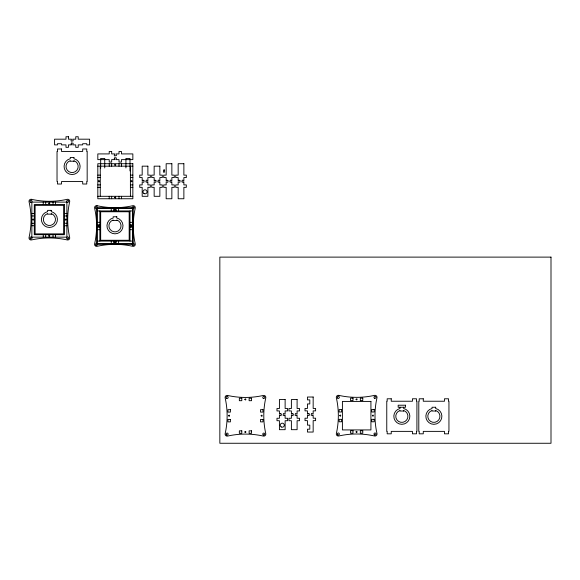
<?xml version="1.0" encoding="UTF-8"?>
<svg xmlns="http://www.w3.org/2000/svg" width="580" height="580" viewBox="0 0 580 580"><rect width="100%" height="100%" fill="white"/><g stroke="black" fill="none" stroke-linecap="round" stroke-linejoin="round"><path stroke-width="0.87" d="M97.817 166.163L132.849 166.163M97.817 175.124L100.26 175.124M130.406 175.124L132.849 175.124M97.817 177.567L100.26 177.567M130.406 177.567L132.849 177.567M97.817 184.904L100.26 184.904M130.406 184.904L132.849 184.904M97.817 187.347L100.26 187.347M130.406 187.347L132.849 187.347M97.817 196.308L132.849 196.308M97.411 210.946L132.436 210.946M31.849 213.52L34.292 213.52M64.438 213.52L66.881 213.52M31.849 215.963L34.292 215.963M64.438 215.963L66.881 215.963M97.411 222.35L99.854 222.35M129.993 222.35L132.436 222.35M31.849 223.293L34.292 223.293M64.438 223.293L66.881 223.293M97.411 224.793L99.854 224.793M129.993 224.793L132.436 224.793M31.849 225.736L34.292 225.736M64.438 225.736L66.881 225.736M97.411 226.012L99.854 226.012M129.993 226.012L132.436 226.012M97.411 227.237L99.854 227.237M129.993 227.237L132.436 227.237M97.411 229.68L99.854 229.68M129.993 229.68L132.436 229.68M97.411 241.084L132.436 241.084M403.651 407.254L403.651 408.494A8.018 8.018 0 0 1 408.458 420.826A8.018 8.018 0 0 1 395.219 420.826A8.018 8.018 0 0 1 400.026 408.494L400.026 407.254M130.406 166.163L130.406 196.308M129.993 170.933L129.993 158.456L125.925 158.456L125.925 167.946M129.993 210.946L129.993 241.084M121.445 163.719L121.445 166.163M121.445 196.308L121.445 198.751M119.001 163.719L119.001 166.163M119.001 196.308L119.001 198.751M118.588 208.495L118.588 210.946M118.588 241.084L118.588 243.527M116.145 208.495L116.145 210.946M116.145 241.084L116.145 243.527M114.927 208.495L114.927 210.946M114.927 241.084L114.927 243.527M113.702 208.495L113.702 210.946M113.702 241.084L113.702 243.527M111.665 163.719L111.665 166.163M111.665 196.308L111.665 198.751M111.258 208.495L111.258 210.946M111.258 241.084L111.258 243.527M109.221 163.719L109.221 166.163M109.221 196.308L109.221 198.751M104.741 167.946L104.741 158.456L100.666 158.456L100.666 168.287M100.26 166.163L100.26 196.308M99.854 210.946L99.854 241.084M55.477 202.115L55.477 204.559M55.477 234.697L55.477 237.148M53.034 202.115L53.034 204.559M53.034 234.697L53.034 237.148M45.704 202.115L45.704 204.559M45.704 234.697L45.704 237.148M43.253 202.115L43.253 204.559M43.253 234.697L43.253 237.148M32.465 219.588C33.85 221.632 33.785 217.536 32.465 219.544M48.756 203.29C50.018 205.385 50.134 201.296 48.764 203.246M48.756 235.879C50.047 237.981 50.105 233.841 48.756 235.879M65.047 219.588C66.135 221.712 66.715 217.645 65.054 219.544M98.426 181.192C99.796 183.258 99.724 179.14 98.433 181.149M98.02 225.968C99.325 228.02 99.354 224.076 98.034 225.881M114.724 164.901C115.913 167.018 116.268 162.85 114.724 164.901M114.318 209.677C115.579 211.78 115.732 207.633 114.318 209.677M114.724 197.483C116.065 199.571 115.978 195.445 114.724 197.439M114.318 242.266C115.55 244.339 115.812 240.272 114.318 242.222M131.015 181.192C132.247 183.294 132.443 179.191 131.022 181.149M130.609 225.968C131.725 228.049 132.196 224.141 130.623 225.881M228.556 415.722C229.738 417.825 230.1 413.736 228.563 415.679M244.847 399.432C246.282 401.425 246.108 397.445 244.862 399.345M244.847 432.013C246.058 434.115 246.34 430.034 244.854 431.97M261.145 415.722C262.349 417.817 262.646 413.743 261.145 415.679M339.764 415.628C341.018 417.723 341.142 413.634 339.771 415.584M356.055 399.337C357.28 401.396 357.592 397.387 356.062 399.294M356.055 431.919C357.2 434.058 357.599 429.925 356.062 431.875M372.353 415.628C373.52 417.745 373.897 413.62 372.353 415.584M68.433 136.735L65.989 136.735L65.989 139.185L54.585 139.185L54.585 144.884L57.434 144.884L57.434 143.717L61.509 143.717L61.509 144.884L65.989 144.884L65.989 147.327L68.433 147.327L68.433 144.884L71.485 144.884L71.485 144.174L70.985 144.174L71.485 142.847L73.21 143.253L72.71 144.884L75.763 144.884L75.763 147.327L78.206 147.327L78.206 144.884L82.686 144.884L82.686 143.717L86.761 143.717L86.761 144.884L89.61 144.884L89.61 139.185L78.206 139.185L78.206 136.735L75.763 136.735L75.763 139.185L72.71 139.185L73.21 140.809L71.485 141.215L70.985 140.809L71.485 139.185L68.433 139.185L68.433 136.735M61.509 148.987L57.434 148.987L57.434 151.431L57.028 151.431L57.028 181.569L57.434 181.569L57.434 184.012L61.509 184.012L61.509 181.569L82.686 181.569L82.686 184.012L86.761 184.012L86.761 181.569L87.167 181.569L87.167 151.431L86.761 151.431L86.761 148.987L82.686 148.987L82.686 151.431L61.509 151.431L61.509 148.987M111.665 151.474L109.221 151.474L109.221 153.917L97.817 153.917L97.817 159.623L109.221 159.623L109.221 162.066L111.665 162.066L111.665 159.623L114.724 159.623L114.724 158.905L114.224 158.905L114.724 157.586L116.442 157.992L115.942 159.623L119.001 159.623L119.001 162.066L121.445 162.066L121.445 159.623L132.849 159.623L132.849 153.917L121.445 153.917L121.445 151.474L119.001 151.474L119.001 153.917L115.942 153.917L116.442 155.549L114.724 155.955L114.224 155.549L114.724 153.917L111.665 153.917L111.665 151.474M73.906 157.448L70.289 157.448L70.289 158.688A8.018 8.018 0 0 0 65.475 171.028A8.018 8.018 0 0 0 78.721 171.028A8.018 8.018 0 0 0 73.906 158.688L73.906 157.448M73.906 161.218L70.289 161.218L70.289 160.696A6.076 6.076 0 0 0 67.164 170.056A6.076 6.076 0 0 0 77.031 170.056A6.076 6.076 0 0 0 73.906 160.696L73.906 161.218M132.849 163.719L97.817 163.719L97.817 198.751L132.849 198.751L132.849 163.719M171.861 163.719L166.163 163.719L166.163 175.124L163.719 175.124L163.719 177.567L166.163 177.567L166.163 180.626L166.873 180.626L166.873 180.126L168.2 180.626L167.787 182.345L166.163 181.844L166.163 184.904L163.719 184.904L163.719 187.347L166.163 187.347L166.163 198.751L171.861 198.751L171.861 187.347L174.304 187.347L174.304 184.904L171.861 184.904L171.861 181.844L171.151 181.844L171.151 182.345L169.824 181.844L170.23 180.126L171.861 180.626L171.861 177.567L174.304 177.567L174.304 175.124L171.861 175.124L171.861 163.719M183.875 163.719L178.169 163.719L178.169 175.124L175.725 175.124L175.725 177.567L178.169 177.567L178.169 180.626L178.879 180.626L178.879 180.126L180.206 180.626L179.8 182.345L178.169 181.844L178.169 184.904L175.725 184.904L175.725 187.347L178.169 187.347L178.169 198.751L183.875 198.751L183.875 187.347L186.318 187.347L186.318 184.904L183.875 184.904L183.875 181.844L183.157 181.844L183.157 182.345L181.837 181.844L182.243 180.126L183.875 180.626L183.875 177.567L186.318 177.567L186.318 175.124L183.875 175.124L183.875 163.719M147.885 166.163L142.18 166.163L142.18 175.124L139.737 175.124L139.737 177.567L142.18 177.567L142.18 180.626L142.897 180.626L142.897 180.126L144.217 180.626L143.811 182.345L142.18 181.844L142.18 184.904L139.737 184.904L139.737 187.347L142.18 187.347L142.18 196.308L147.885 196.308L147.885 187.347L150.329 187.347L150.329 184.904L147.885 184.904L147.885 181.844L147.168 181.844L147.168 182.345L145.848 181.844L146.254 180.126L147.885 180.626L147.885 177.567L150.329 177.567L150.329 175.124L147.885 175.124L147.885 166.163M159.855 166.163L154.149 166.163L154.149 175.124L151.706 175.124L151.706 177.567L154.149 177.567L154.149 180.626L154.867 180.626L154.867 180.126L156.187 180.626L155.781 182.345L154.149 181.844L154.149 184.904L151.706 184.904L151.706 187.347L154.149 187.347L154.149 196.308L159.855 196.308L159.855 187.347L162.299 187.347L162.299 184.904L159.855 184.904L159.855 181.844L159.145 181.844L159.145 182.345L157.818 181.844L158.224 180.126L159.855 180.626L159.855 177.567L162.299 177.567L162.299 175.124L159.855 175.124L159.855 166.163M164.437 169.991L163.524 169.991L163.524 172.216L164.437 172.216L164.437 169.991M66.881 202.115L31.849 202.115L31.849 237.148L66.881 237.148L66.881 202.115M64.438 204.559L34.292 204.559L34.292 234.697L64.438 234.697L64.438 204.559M63.626 205.371L35.112 205.371L35.112 233.885L63.626 233.885L63.626 205.371M133.255 207.683L96.592 207.683L96.592 244.347L133.255 244.347L133.255 207.683M132.436 208.495L97.411 208.495L97.411 243.527L132.436 243.527L132.436 208.495M51.228 210.373L47.611 210.373L47.611 211.62A8.018 8.018 0 0 0 42.797 223.952A8.018 8.018 0 0 0 56.035 223.952A8.018 8.018 0 0 0 51.228 211.62L51.228 210.373M129.18 211.758L100.666 211.758L100.666 240.272L129.18 240.272L129.18 211.758M51.228 214.143L47.611 214.143L47.611 213.629A6.076 6.076 0 0 0 44.486 222.981A6.076 6.076 0 0 0 54.353 222.981A6.076 6.076 0 0 0 51.228 213.629L51.228 214.143M116.783 216.761L113.165 216.761L113.165 218A8.018 8.018 0 0 0 108.359 230.34A8.018 8.018 0 0 0 121.597 230.34A8.018 8.018 0 0 0 116.783 218L116.783 216.761M116.783 220.53L113.165 220.53L113.165 220.008A6.076 6.076 0 0 0 110.048 229.368A6.076 6.076 0 0 0 119.908 229.368A6.076 6.076 0 0 0 116.783 220.008L116.783 220.53M551 257.114L219.842 257.114L219.842 443.265L551 443.265L551 257.114M313.164 397.024L307.458 397.024L307.458 399.874L309.793 399.874L309.793 403.948L307.458 403.948L307.458 408.429L305.015 408.429L305.015 410.872L307.458 410.872L307.458 413.924L308.176 413.924L308.176 413.424L309.495 413.924L309.089 415.65L307.458 415.149L307.458 418.202L305.015 418.202L305.015 420.645L307.458 420.645L307.458 425.125L309.793 425.125L309.793 429.2L307.458 429.2L307.458 432.049L313.164 432.049L313.164 420.645L315.607 420.645L315.607 418.202L313.164 418.202L313.164 415.149L312.453 415.149L312.453 415.65L311.126 415.149L311.532 413.424L313.164 413.924L313.164 410.872L315.607 410.872L315.607 408.429L313.164 408.429L313.164 397.024M353.002 398.155L350.559 398.155L350.559 400.599L353.002 400.599L353.002 398.155M362.775 398.155L360.332 398.155L360.332 400.599L362.775 400.599L362.775 398.155M241.795 398.25L239.351 398.25L239.351 400.693L241.795 400.693L241.795 398.25M251.568 398.25L249.124 398.25L249.124 400.693L251.568 400.693L251.568 398.25M391.246 398.786L387.179 398.786L387.179 401.237L386.766 401.237L386.766 431.375L387.179 431.375L387.179 433.818L391.246 433.818L391.246 431.375L412.431 431.375L412.431 433.818L416.505 433.818L416.505 431.375L416.911 431.375L416.911 401.237L416.505 401.237L416.505 398.786L412.431 398.786L412.431 401.237L391.246 401.237L391.246 398.786M423.277 398.786L419.202 398.786L419.202 401.237L418.796 401.237L418.796 431.375L419.202 431.375L419.202 433.818L423.277 433.818L423.277 431.375L444.461 431.375L444.461 433.818L448.528 433.818L448.528 431.375L448.942 431.375L448.942 401.237L448.528 401.237L448.528 398.786L444.461 398.786L444.461 401.237L423.277 401.237L423.277 398.786M285.128 399.533L279.422 399.533L279.422 408.494L276.979 408.494L276.979 410.937L279.422 410.937L279.422 413.997L280.14 413.997L280.14 413.497L281.459 413.997L281.053 415.715L279.422 415.215L279.422 418.267L276.979 418.267L276.979 420.717L279.422 420.717L279.422 429.678L285.128 429.678L285.128 420.717L287.571 420.717L287.571 418.267L285.128 418.267L285.128 415.215L284.41 415.215L284.41 415.715L283.091 415.215L283.497 413.497L285.128 413.997L285.128 410.937L287.571 410.937L287.571 408.494L285.128 408.494L285.128 399.533M297.098 399.533L291.392 399.533L291.392 408.494L288.949 408.494L288.949 410.937L291.392 410.937L291.392 413.997L292.11 413.997L292.11 413.497L293.429 413.997L293.023 415.715L291.392 415.215L291.392 418.267L288.949 418.267L288.949 420.717L291.392 420.717L291.392 429.678L297.098 429.678L297.098 420.717L299.541 420.717L299.541 418.267L297.098 418.267L297.098 415.215L296.387 415.215L296.387 415.715L295.06 415.215L295.466 413.497L297.098 413.997L297.098 410.937L299.541 410.937L299.541 408.494L297.098 408.494L297.098 399.533M370.924 401.418L342.41 401.418L342.41 429.925L370.924 429.925L370.924 401.418M405.507 405.217L398.177 405.217L398.177 407.254L405.507 407.254L405.507 405.217M435.682 407.254L432.057 407.254L432.057 408.494A8.018 8.018 0 0 0 427.25 420.826A8.018 8.018 0 0 0 440.488 420.826A8.018 8.018 0 0 0 435.682 408.494L435.682 407.254M230.39 409.654L227.947 409.654L227.947 412.097L230.39 412.097L230.39 409.654M262.972 409.654L260.529 409.654L260.529 412.097L262.972 412.097L262.972 409.654M341.598 409.56L339.148 409.56L339.148 412.003L341.598 412.003L341.598 409.56M374.18 409.56L371.736 409.56L371.736 412.003L374.18 412.003L374.18 409.56M403.651 411.017L400.026 411.017L400.026 410.502A6.076 6.076 0 0 0 396.909 419.862A6.076 6.076 0 0 0 406.768 419.862A6.076 6.076 0 0 0 403.651 410.502L403.651 411.017M435.682 411.017L432.057 411.017L432.057 410.502A6.076 6.076 0 0 0 428.939 419.862A6.076 6.076 0 0 0 438.799 419.862A6.076 6.076 0 0 0 435.682 410.502L435.682 411.017M230.39 419.434L227.947 419.434L227.947 421.877L230.39 421.877L230.39 419.434M262.972 419.434L260.529 419.434L260.529 421.877L262.972 421.877L262.972 419.434M341.598 419.34L339.148 419.34L339.148 421.783L341.598 421.783L341.598 419.34M374.18 419.34L371.736 419.34L371.736 421.783L374.18 421.783L374.18 419.34M353.002 430.744L350.559 430.744L350.559 433.188L353.002 433.188L353.002 430.744M362.775 430.744L360.332 430.744L360.332 433.188L362.775 433.188L362.775 430.744M241.795 430.838L239.351 430.838L239.351 433.282L241.795 433.282L241.795 430.838M251.568 430.838L249.124 430.838L249.124 433.282L251.568 433.282L251.568 430.838M132.748 208.568A1.015 1.015 0 0 0 134.27 207.683A1.015 1.015 0 0 0 132.748 206.799A1.015 1.015 0 0 0 132.748 208.568M96.084 208.568A1.015 1.015 0 0 0 97.614 207.683A1.015 1.015 0 0 0 96.084 206.799A1.015 1.015 0 0 0 96.084 208.568M96.084 245.224A1.015 1.015 0 0 0 97.614 244.347A1.015 1.015 0 0 0 96.084 243.462A1.015 1.015 0 0 0 96.084 245.224M132.748 245.224A1.015 1.015 0 0 0 134.27 244.347A1.015 1.015 0 0 0 132.748 243.462A1.015 1.015 0 0 0 132.748 245.224M97.041 205.697A2.037 2.037 0 0 0 94.605 208.133A81.468 81.468 0 0 1 94.605 243.897A2.037 2.037 0 0 0 97.041 246.333A81.468 81.468 0 0 1 132.805 246.333A2.037 2.037 0 0 0 135.242 243.897A81.468 81.468 0 0 1 135.242 208.133A2.037 2.037 0 0 0 132.805 205.697A81.468 81.468 0 0 1 97.041 205.697M31.487 199.31A2.037 2.037 0 0 0 29.051 201.746A81.468 81.468 0 0 1 29.051 237.51A2.037 2.037 0 0 0 31.487 239.946A81.468 81.468 0 0 1 67.251 239.946A2.037 2.037 0 0 0 69.68 237.51A81.468 81.468 0 0 1 69.68 201.746A2.037 2.037 0 0 0 67.251 199.31A81.468 81.468 0 0 1 31.487 199.31M67.186 238.844A1.015 1.015 0 0 0 68.716 237.96A1.015 1.015 0 0 0 67.186 237.075A1.015 1.015 0 0 0 67.186 238.844M30.465 238.8A1.015 1.015 0 0 0 32.052 238.032A1.015 1.015 0 0 0 30.595 237.046A1.015 1.015 0 0 0 30.465 238.8M30.53 202.181A1.015 1.015 0 0 0 32.052 201.296A1.015 1.015 0 0 0 30.53 200.419A1.015 1.015 0 0 0 30.53 202.181M67.186 202.181A1.015 1.015 0 0 0 68.716 201.296A1.015 1.015 0 0 0 67.186 200.419A1.015 1.015 0 0 0 67.186 202.181M144.014 193.589A2.037 2.037 0 0 0 147.066 191.828A2.037 2.037 0 0 0 144.014 190.059A2.037 2.037 0 0 0 144.014 193.589M338.785 395.357A2.037 2.037 0 0 0 336.349 397.786A81.468 81.468 0 0 1 336.349 433.557A2.037 2.037 0 0 0 338.785 435.986A81.468 81.468 0 0 1 374.549 435.986A2.037 2.037 0 0 0 376.986 433.557A81.468 81.468 0 0 1 376.986 397.786A2.037 2.037 0 0 0 374.549 395.357A81.468 81.468 0 0 1 338.785 395.357M374.484 434.884A1.015 1.015 0 0 0 376.014 434A1.015 1.015 0 0 0 374.484 433.122A1.015 1.015 0 0 0 374.484 434.884M337.828 434.884A1.015 1.015 0 0 0 339.351 434A1.015 1.015 0 0 0 337.828 433.122A1.015 1.015 0 0 0 337.828 434.884M337.828 398.221A1.015 1.015 0 0 0 339.351 397.343A1.015 1.015 0 0 0 337.828 396.459A1.015 1.015 0 0 0 337.828 398.221M374.484 398.221A1.015 1.015 0 0 0 376.014 397.343A1.015 1.015 0 0 0 374.484 396.459A1.015 1.015 0 0 0 374.484 398.221M281.257 426.96A2.037 2.037 0 0 0 284.309 425.198A2.037 2.037 0 0 0 281.257 423.429A2.037 2.037 0 0 0 281.257 426.96M227.577 395.451A2.037 2.037 0 0 0 225.142 397.88A81.468 81.468 0 0 1 225.142 433.651A2.037 2.037 0 0 0 227.577 436.08A81.468 81.468 0 0 1 263.342 436.08A2.037 2.037 0 0 0 265.778 433.651A81.468 81.468 0 0 1 265.778 397.88A2.037 2.037 0 0 0 263.342 395.451A81.468 81.468 0 0 1 227.577 395.451M263.284 434.978A1.015 1.015 0 0 0 264.806 434.094A1.015 1.015 0 0 0 263.284 433.216A1.015 1.015 0 0 0 263.284 434.978M226.562 434.942A1.015 1.015 0 0 0 228.143 434.166A1.015 1.015 0 0 0 226.686 433.18A1.015 1.015 0 0 0 226.562 434.942M226.62 398.315A1.015 1.015 0 0 0 228.15 397.438A1.015 1.015 0 0 0 226.62 396.553A1.015 1.015 0 0 0 226.62 398.315M263.284 398.315A1.015 1.015 0 0 0 264.806 397.438A1.015 1.015 0 0 0 263.284 396.553A1.015 1.015 0 0 0 263.284 398.315"/></g></svg>
